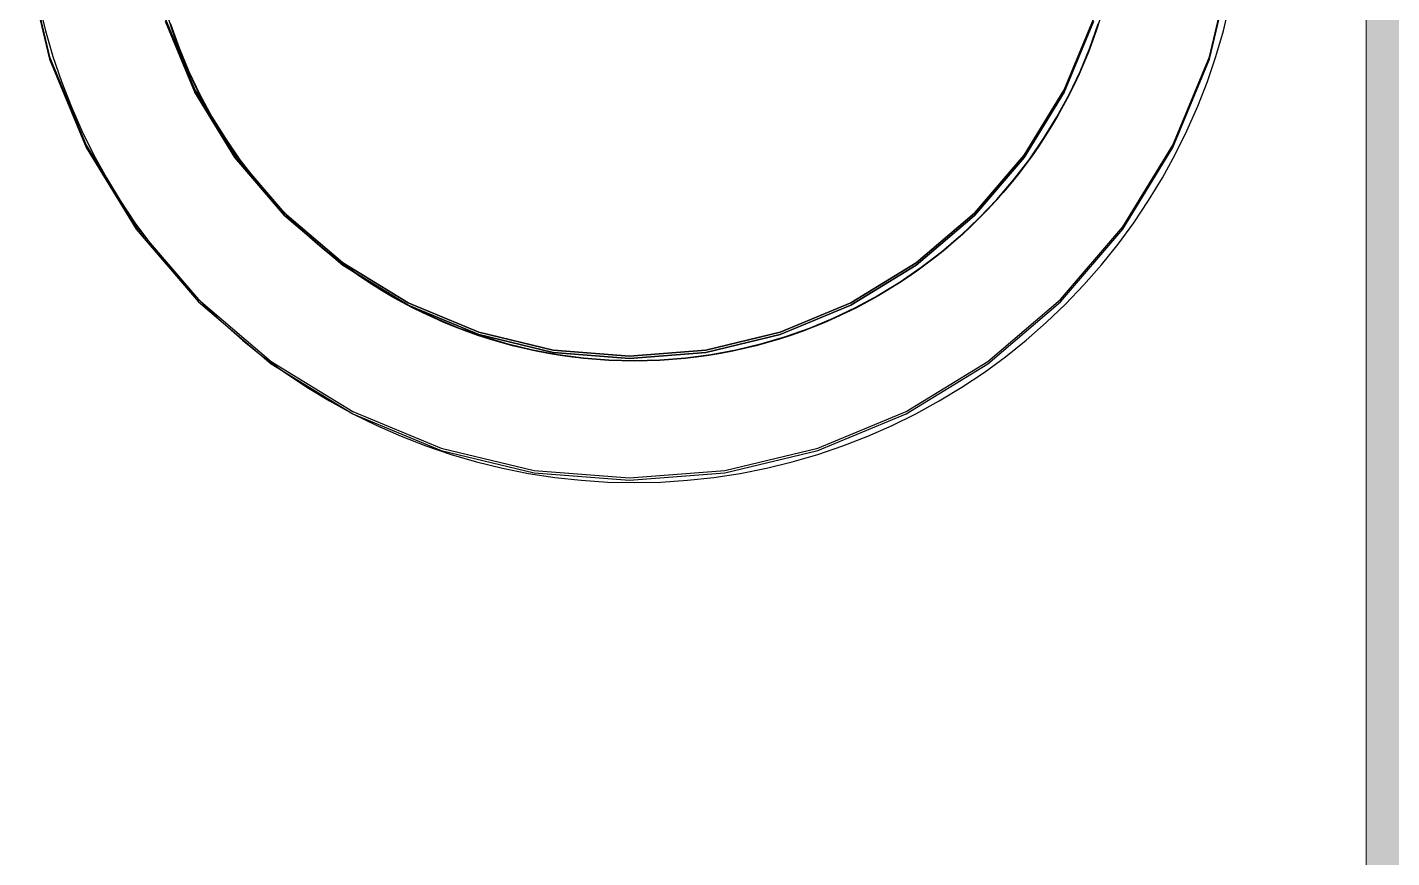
# Model space of a CAD drawing. Header units: millimetres. Extents: x 0 to 59350, y 0 to 29700.
# Drawn here: x 18325.5 to 18381.5, y 18722.7 to 18756.8 of the extents above; entities that cross this region are included whole.
import ezdxf

# ---------------------------------------------------------------- set-up
doc = ezdxf.new("R2010")
doc.units = ezdxf.units.MM
doc.linetypes.add('PUNKT2_S9', pattern=[1, 0, -1])
doc.layers.add('Slab', color=7, linetype='Continuous', lineweight=50)
doc.layers.add('Standard', color=7, linetype='Continuous', lineweight=25)

msp = doc.modelspace()

# ---------------------------------------------------------------- hatches: boundary and pattern name
at = {"layer": 'Standard', "linetype": 'PUNKT2_S9', "lineweight": 18}
h = msp.add_hatch(color=59, dxfattribs=at)
h.paths.add_polyline_path([(18430.408, 15643.116), (18430.408, 16413.116), (18380.408, 16413.116), (18380.408, 15643.116)])
h.paths.add_polyline_path([(18430.408, 17168.116), (18430.408, 17953.116), (18380.408, 17953.116), (18380.408, 17168.116)])
h.paths.add_polyline_path([(18380.408, 18988.116), (18380.408, 18493.116), (18430.408, 18493.116), (18430.408, 18988.116)])
h.paths.add_polyline_path([(18380.408, 16898.116), (18380.408, 16683.116), (18430.408, 16683.116), (18430.408, 16898.116)])

# ---------------------------------------------------------------- linework, layer by layer
at = {"layer": 'Slab', "color": 7, "linetype": 'Continuous', "lineweight": -3}
for p, q in [((18325.514, 18759.409), (18326.43, 18755.594)), ((18325.514, 18759.409), (18326.43, 18755.594)), ((18325.514, 18759.314), (18326.43, 18755.5)), ((18325.514, 18759.314), (18326.43, 18755.5)), ((18373.983, 18755.594), (18374.899, 18759.409)), ((18373.983, 18755.594), (18374.899, 18759.409)), ((18373.983, 18755.5), (18374.899, 18759.314)), ((18373.983, 18755.5), (18374.899, 18759.314)), ((18326.001, 18757.719), (18326.26, 18756.659)), ((18326.001, 18757.719), (18326.26, 18756.659)), ((18326.001, 18757.719), (18326.26, 18756.659)), ((18326.001, 18757.719), (18326.26, 18756.659)), ((18374.556, 18756.659), (18374.815, 18757.719)), ((18374.556, 18756.659), (18374.815, 18757.719)), ((18374.556, 18756.659), (18374.815, 18757.719)), ((18374.556, 18756.659), (18374.815, 18757.719)), ((18332.386, 18754.24), (18331.185, 18757.139)), ((18331.185, 18757.139), (18332.386, 18754.24)), ((18332.386, 18754.145), (18331.185, 18757.045)), ((18331.185, 18757.045), (18332.386, 18754.145)), ((18331.736, 18755.963), (18331.387, 18756.95)), ((18331.387, 18756.95), (18331.736, 18755.963)), ((18331.387, 18756.95), (18331.736, 18755.963)), ((18331.736, 18755.963), (18331.387, 18756.95)), ((18331.387, 18756.95), (18331.736, 18755.963)), ((18331.736, 18755.963), (18331.387, 18756.95)), ((18369.228, 18757.139), (18368.027, 18754.24)), ((18368.027, 18754.24), (18369.228, 18757.139)), ((18369.228, 18757.045), (18368.027, 18754.145)), ((18368.027, 18754.145), (18369.228, 18757.045)), ((18369.429, 18756.95), (18369.08, 18755.963)), ((18369.08, 18755.963), (18369.429, 18756.95)), ((18369.08, 18755.963), (18369.429, 18756.95)), ((18369.429, 18756.95), (18369.08, 18755.963)), ((18369.08, 18755.963), (18369.429, 18756.95)), ((18369.429, 18756.95), (18369.08, 18755.963)), ((18326.26, 18756.659), (18326.565, 18755.612)), ((18326.26, 18756.659), (18326.565, 18755.612)), ((18326.26, 18756.659), (18326.565, 18755.612)), ((18326.26, 18756.659), (18326.565, 18755.612)), ((18374.251, 18755.612), (18374.556, 18756.659)), ((18374.251, 18755.612), (18374.556, 18756.659)), ((18374.251, 18755.612), (18374.556, 18756.659)), ((18374.251, 18755.612), (18374.556, 18756.659)), ((18332.137, 18754.995), (18331.736, 18755.963)), ((18331.736, 18755.963), (18332.137, 18754.995)), ((18331.736, 18755.963), (18332.137, 18754.995)), ((18332.137, 18754.995), (18331.736, 18755.963)), ((18331.736, 18755.963), (18332.137, 18754.995)), ((18332.137, 18754.995), (18331.736, 18755.963)), ((18369.08, 18755.963), (18368.679, 18754.995)), ((18368.679, 18754.995), (18369.08, 18755.963)), ((18368.679, 18754.995), (18369.08, 18755.963)), ((18369.08, 18755.963), (18368.679, 18754.995)), ((18368.679, 18754.995), (18369.08, 18755.963)), ((18369.08, 18755.963), (18368.679, 18754.995)), ((18326.43, 18755.594), (18327.931, 18751.97)), ((18326.43, 18755.594), (18327.931, 18751.97)), ((18326.43, 18755.5), (18327.931, 18751.875)), ((18326.43, 18755.5), (18327.931, 18751.875)), ((18326.565, 18755.612), (18326.916, 18754.579)), ((18326.565, 18755.612), (18326.916, 18754.579)), ((18326.565, 18755.612), (18326.916, 18754.579)), ((18326.565, 18755.612), (18326.916, 18754.579)), ((18372.482, 18751.97), (18373.983, 18755.594)), ((18372.482, 18751.97), (18373.983, 18755.594)), ((18372.482, 18751.875), (18373.983, 18755.5)), ((18372.482, 18751.875), (18373.983, 18755.5)), ((18373.9, 18754.579), (18374.251, 18755.612)), ((18373.9, 18754.579), (18374.251, 18755.612)), ((18373.9, 18754.579), (18374.251, 18755.612)), ((18373.9, 18754.579), (18374.251, 18755.612)), ((18332.588, 18754.05), (18332.137, 18754.995)), ((18332.137, 18754.995), (18332.588, 18754.05)), ((18332.137, 18754.995), (18332.588, 18754.05)), ((18332.588, 18754.05), (18332.137, 18754.995)), ((18332.137, 18754.995), (18332.588, 18754.05)), ((18332.588, 18754.05), (18332.137, 18754.995)), ((18368.679, 18754.995), (18368.228, 18754.05)), ((18368.228, 18754.05), (18368.679, 18754.995)), ((18368.228, 18754.05), (18368.679, 18754.995)), ((18368.679, 18754.995), (18368.228, 18754.05)), ((18368.228, 18754.05), (18368.679, 18754.995)), ((18368.679, 18754.995), (18368.228, 18754.05)), ((18326.916, 18754.579), (18327.311, 18753.563)), ((18326.916, 18754.579), (18327.311, 18753.563)), ((18326.916, 18754.579), (18327.311, 18753.563)), ((18326.916, 18754.579), (18327.311, 18753.563)), ((18334.026, 18751.564), (18332.386, 18754.24)), ((18332.386, 18754.24), (18334.026, 18751.564)), ((18334.026, 18751.469), (18332.386, 18754.145)), ((18332.386, 18754.145), (18334.026, 18751.469)), ((18368.027, 18754.24), (18366.387, 18751.564)), ((18366.387, 18751.564), (18368.027, 18754.24)), ((18368.027, 18754.145), (18366.387, 18751.469)), ((18366.387, 18751.469), (18368.027, 18754.145)), ((18373.505, 18753.563), (18373.9, 18754.579)), ((18373.505, 18753.563), (18373.9, 18754.579)), ((18373.505, 18753.563), (18373.9, 18754.579)), ((18373.505, 18753.563), (18373.9, 18754.579)), ((18327.311, 18753.563), (18327.75, 18752.564)), ((18327.311, 18753.563), (18327.75, 18752.564)), ((18327.311, 18753.563), (18327.75, 18752.564)), ((18327.311, 18753.563), (18327.75, 18752.564)), ((18333.087, 18753.13), (18332.588, 18754.05)), ((18332.588, 18754.05), (18333.087, 18753.13)), ((18332.588, 18754.05), (18333.087, 18753.13)), ((18333.087, 18753.13), (18332.588, 18754.05)), ((18332.588, 18754.05), (18333.087, 18753.13)), ((18333.087, 18753.13), (18332.588, 18754.05)), ((18368.228, 18754.05), (18367.729, 18753.13)), ((18367.729, 18753.13), (18368.228, 18754.05)), ((18367.729, 18753.13), (18368.228, 18754.05)), ((18368.228, 18754.05), (18367.729, 18753.13)), ((18367.729, 18753.13), (18368.228, 18754.05)), ((18368.228, 18754.05), (18367.729, 18753.13)), ((18373.066, 18752.564), (18373.505, 18753.563)), ((18373.066, 18752.564), (18373.505, 18753.563)), ((18373.066, 18752.564), (18373.505, 18753.563)), ((18373.066, 18752.564), (18373.505, 18753.563)), ((18333.635, 18752.237), (18333.087, 18753.13)), ((18333.087, 18753.13), (18333.635, 18752.237)), ((18333.087, 18753.13), (18333.635, 18752.237)), ((18333.635, 18752.237), (18333.087, 18753.13)), ((18333.087, 18753.13), (18333.635, 18752.237)), ((18333.635, 18752.237), (18333.087, 18753.13)), ((18367.729, 18753.13), (18367.181, 18752.237)), ((18367.181, 18752.237), (18367.729, 18753.13)), ((18367.181, 18752.237), (18367.729, 18753.13)), ((18367.729, 18753.13), (18367.181, 18752.237)), ((18367.181, 18752.237), (18367.729, 18753.13)), ((18367.729, 18753.13), (18367.181, 18752.237)), ((18327.75, 18752.564), (18328.233, 18751.586)), ((18327.75, 18752.564), (18328.233, 18751.586)), ((18327.75, 18752.564), (18328.233, 18751.586)), ((18327.75, 18752.564), (18328.233, 18751.586)), ((18372.583, 18751.586), (18373.066, 18752.564)), ((18372.583, 18751.586), (18373.066, 18752.564)), ((18372.583, 18751.586), (18373.066, 18752.564)), ((18372.583, 18751.586), (18373.066, 18752.564)), ((18327.931, 18751.97), (18329.981, 18748.625)), ((18327.931, 18751.97), (18329.981, 18748.625)), ((18327.931, 18751.875), (18329.981, 18748.53)), ((18327.931, 18751.875), (18329.981, 18748.53)), ((18334.228, 18751.374), (18333.635, 18752.237)), ((18333.635, 18752.237), (18334.228, 18751.374)), ((18333.635, 18752.237), (18334.228, 18751.374)), ((18334.228, 18751.374), (18333.635, 18752.237)), ((18333.635, 18752.237), (18334.228, 18751.374)), ((18334.228, 18751.374), (18333.635, 18752.237)), ((18367.181, 18752.237), (18366.588, 18751.374)), ((18366.588, 18751.374), (18367.181, 18752.237)), ((18366.588, 18751.374), (18367.181, 18752.237)), ((18367.181, 18752.237), (18366.588, 18751.374)), ((18366.588, 18751.374), (18367.181, 18752.237)), ((18367.181, 18752.237), (18366.588, 18751.374)), ((18370.432, 18748.625), (18372.482, 18751.97)), ((18370.432, 18748.625), (18372.482, 18751.97)), ((18370.432, 18748.53), (18372.482, 18751.875)), ((18370.432, 18748.53), (18372.482, 18751.875)), ((18328.233, 18751.586), (18328.757, 18750.63)), ((18328.233, 18751.586), (18328.757, 18750.63)), ((18328.233, 18751.586), (18328.757, 18750.63)), ((18328.233, 18751.586), (18328.757, 18750.63)), ((18336.064, 18749.178), (18334.026, 18751.564)), ((18334.026, 18751.564), (18336.064, 18749.178)), ((18336.064, 18749.083), (18334.026, 18751.469)), ((18334.026, 18751.469), (18336.064, 18749.083)), ((18334.865, 18750.543), (18334.228, 18751.374)), ((18334.228, 18751.374), (18334.865, 18750.543)), ((18334.228, 18751.374), (18334.865, 18750.543)), ((18334.865, 18750.543), (18334.228, 18751.374)), ((18334.228, 18751.374), (18334.865, 18750.543)), ((18334.865, 18750.543), (18334.228, 18751.374)), ((18366.387, 18751.564), (18364.349, 18749.178)), ((18364.349, 18749.178), (18366.387, 18751.564)), ((18366.387, 18751.469), (18364.349, 18749.083)), ((18364.349, 18749.083), (18366.387, 18751.469)), ((18366.588, 18751.374), (18365.951, 18750.543)), ((18365.951, 18750.543), (18366.588, 18751.374)), ((18365.951, 18750.543), (18366.588, 18751.374)), ((18366.588, 18751.374), (18365.951, 18750.543)), ((18365.951, 18750.543), (18366.588, 18751.374)), ((18366.588, 18751.374), (18365.951, 18750.543)), ((18372.059, 18750.63), (18372.583, 18751.586)), ((18372.059, 18750.63), (18372.583, 18751.586)), ((18372.059, 18750.63), (18372.583, 18751.586)), ((18372.059, 18750.63), (18372.583, 18751.586)), ((18328.757, 18750.63), (18329.323, 18749.697)), ((18328.757, 18750.63), (18329.323, 18749.697)), ((18328.757, 18750.63), (18329.323, 18749.697)), ((18328.757, 18750.63), (18329.323, 18749.697)), ((18335.545, 18749.747), (18334.865, 18750.543)), ((18334.865, 18750.543), (18335.545, 18749.747)), ((18334.865, 18750.543), (18335.545, 18749.747)), ((18335.545, 18749.747), (18334.865, 18750.543)), ((18334.865, 18750.543), (18335.545, 18749.747)), ((18335.545, 18749.747), (18334.865, 18750.543)), ((18365.951, 18750.543), (18365.271, 18749.747)), ((18365.271, 18749.747), (18365.951, 18750.543)), ((18365.271, 18749.747), (18365.951, 18750.543)), ((18365.951, 18750.543), (18365.271, 18749.747)), ((18365.271, 18749.747), (18365.951, 18750.543)), ((18365.951, 18750.543), (18365.271, 18749.747)), ((18371.493, 18749.697), (18372.059, 18750.63)), ((18371.493, 18749.697), (18372.059, 18750.63)), ((18371.493, 18749.697), (18372.059, 18750.63)), ((18371.493, 18749.697), (18372.059, 18750.63)), ((18329.323, 18749.697), (18329.929, 18748.79)), ((18329.323, 18749.697), (18329.929, 18748.79)), ((18329.323, 18749.697), (18329.929, 18748.79)), ((18329.323, 18749.697), (18329.929, 18748.79)), ((18336.266, 18748.988), (18335.545, 18749.747)), ((18335.545, 18749.747), (18336.266, 18748.988)), ((18335.545, 18749.747), (18336.266, 18748.988)), ((18336.266, 18748.988), (18335.545, 18749.747)), ((18335.545, 18749.747), (18336.266, 18748.988)), ((18336.266, 18748.988), (18335.545, 18749.747)), ((18365.271, 18749.747), (18364.55, 18748.988)), ((18364.55, 18748.988), (18365.271, 18749.747)), ((18364.55, 18748.988), (18365.271, 18749.747)), ((18365.271, 18749.747), (18364.55, 18748.988)), ((18364.55, 18748.988), (18365.271, 18749.747)), ((18365.271, 18749.747), (18364.55, 18748.988)), ((18370.887, 18748.79), (18371.493, 18749.697)), ((18370.887, 18748.79), (18371.493, 18749.697)), ((18370.887, 18748.79), (18371.493, 18749.697)), ((18370.887, 18748.79), (18371.493, 18749.697)), ((18338.451, 18747.139), (18336.064, 18749.178)), ((18336.064, 18749.178), (18338.451, 18747.139)), ((18338.451, 18747.045), (18336.064, 18749.083)), ((18336.064, 18749.083), (18338.451, 18747.045)), ((18364.349, 18749.178), (18361.962, 18747.139)), ((18361.962, 18747.139), (18364.349, 18749.178)), ((18364.349, 18749.083), (18361.962, 18747.045)), ((18361.962, 18747.045), (18364.349, 18749.083)), ((18329.929, 18748.79), (18330.574, 18747.911)), ((18329.929, 18748.79), (18330.574, 18747.911)), ((18329.929, 18748.79), (18330.574, 18747.911)), ((18329.929, 18748.79), (18330.574, 18747.911)), ((18329.981, 18748.625), (18332.529, 18745.642)), ((18329.981, 18748.625), (18332.529, 18745.642)), ((18329.981, 18748.53), (18332.529, 18745.547)), ((18329.981, 18748.53), (18332.529, 18745.547)), ((18337.025, 18748.267), (18336.266, 18748.988)), ((18336.266, 18748.988), (18337.025, 18748.267)), ((18336.266, 18748.988), (18337.025, 18748.267)), ((18337.025, 18748.267), (18336.266, 18748.988)), ((18336.266, 18748.988), (18337.025, 18748.267)), ((18337.025, 18748.267), (18336.266, 18748.988)), ((18364.55, 18748.988), (18363.791, 18748.267)), ((18363.791, 18748.267), (18364.55, 18748.988)), ((18363.791, 18748.267), (18364.55, 18748.988)), ((18364.55, 18748.988), (18363.791, 18748.267)), ((18363.791, 18748.267), (18364.55, 18748.988)), ((18364.55, 18748.988), (18363.791, 18748.267)), ((18367.884, 18745.642), (18370.432, 18748.625)), ((18367.884, 18745.642), (18370.432, 18748.625)), ((18367.884, 18745.547), (18370.432, 18748.53)), ((18367.884, 18745.547), (18370.432, 18748.53)), ((18370.242, 18747.911), (18370.887, 18748.79)), ((18370.242, 18747.911), (18370.887, 18748.79)), ((18370.242, 18747.911), (18370.887, 18748.79)), ((18370.242, 18747.911), (18370.887, 18748.79)), ((18337.822, 18747.587), (18337.025, 18748.267)), ((18337.025, 18748.267), (18337.822, 18747.587)), ((18337.025, 18748.267), (18337.822, 18747.587)), ((18337.822, 18747.587), (18337.025, 18748.267)), ((18337.025, 18748.267), (18337.822, 18747.587)), ((18337.822, 18747.587), (18337.025, 18748.267)), ((18363.791, 18748.267), (18362.994, 18747.587)), ((18362.994, 18747.587), (18363.791, 18748.267)), ((18362.994, 18747.587), (18363.791, 18748.267)), ((18363.791, 18748.267), (18362.994, 18747.587)), ((18362.994, 18747.587), (18363.791, 18748.267)), ((18363.791, 18748.267), (18362.994, 18747.587)), ((18330.574, 18747.911), (18331.257, 18747.06)), ((18330.574, 18747.911), (18331.257, 18747.06)), ((18330.574, 18747.911), (18331.257, 18747.06)), ((18330.574, 18747.911), (18331.257, 18747.06)), ((18338.652, 18746.95), (18337.822, 18747.587)), ((18337.822, 18747.587), (18338.652, 18746.95)), ((18337.822, 18747.587), (18338.652, 18746.95)), ((18338.652, 18746.95), (18337.822, 18747.587)), ((18337.822, 18747.587), (18338.652, 18746.95)), ((18338.652, 18746.95), (18337.822, 18747.587)), ((18362.994, 18747.587), (18362.164, 18746.95)), ((18362.164, 18746.95), (18362.994, 18747.587)), ((18362.164, 18746.95), (18362.994, 18747.587)), ((18362.994, 18747.587), (18362.164, 18746.95)), ((18362.164, 18746.95), (18362.994, 18747.587)), ((18362.994, 18747.587), (18362.164, 18746.95)), ((18369.559, 18747.06), (18370.242, 18747.911)), ((18369.559, 18747.06), (18370.242, 18747.911)), ((18369.559, 18747.06), (18370.242, 18747.911)), ((18369.559, 18747.06), (18370.242, 18747.911)), ((18331.257, 18747.06), (18331.976, 18746.24)), ((18331.257, 18747.06), (18331.976, 18746.24)), ((18331.257, 18747.06), (18331.976, 18746.24)), ((18331.257, 18747.06), (18331.976, 18746.24)), ((18341.127, 18745.5), (18338.451, 18747.139)), ((18338.451, 18747.139), (18341.127, 18745.5)), ((18341.127, 18745.405), (18338.451, 18747.045)), ((18338.451, 18747.045), (18341.127, 18745.405)), ((18339.515, 18746.356), (18338.652, 18746.95)), ((18338.652, 18746.95), (18339.515, 18746.356)), ((18338.652, 18746.95), (18339.515, 18746.356)), ((18339.515, 18746.356), (18338.652, 18746.95)), ((18338.652, 18746.95), (18339.515, 18746.356)), ((18339.515, 18746.356), (18338.652, 18746.95)), ((18361.962, 18747.139), (18359.286, 18745.5)), ((18359.286, 18745.5), (18361.962, 18747.139)), ((18361.962, 18747.045), (18359.286, 18745.405)), ((18359.286, 18745.405), (18361.962, 18747.045)), ((18362.164, 18746.95), (18361.301, 18746.356)), ((18361.301, 18746.356), (18362.164, 18746.95)), ((18361.301, 18746.356), (18362.164, 18746.95)), ((18362.164, 18746.95), (18361.301, 18746.356)), ((18361.301, 18746.356), (18362.164, 18746.95)), ((18362.164, 18746.95), (18361.301, 18746.356)), ((18368.84, 18746.24), (18369.559, 18747.06)), ((18368.84, 18746.24), (18369.559, 18747.06)), ((18368.84, 18746.24), (18369.559, 18747.06)), ((18368.84, 18746.24), (18369.559, 18747.06)), ((18340.408, 18745.809), (18339.515, 18746.356)), ((18339.515, 18746.356), (18340.408, 18745.809)), ((18339.515, 18746.356), (18340.408, 18745.809)), ((18340.408, 18745.809), (18339.515, 18746.356)), ((18339.515, 18746.356), (18340.408, 18745.809)), ((18340.408, 18745.809), (18339.515, 18746.356)), ((18361.301, 18746.356), (18360.408, 18745.809)), ((18360.408, 18745.809), (18361.301, 18746.356)), ((18360.408, 18745.809), (18361.301, 18746.356)), ((18361.301, 18746.356), (18360.408, 18745.809)), ((18360.408, 18745.809), (18361.301, 18746.356)), ((18361.301, 18746.356), (18360.408, 18745.809)), ((18331.976, 18746.24), (18332.73, 18745.452)), ((18331.976, 18746.24), (18332.73, 18745.452)), ((18331.976, 18746.24), (18332.73, 18745.452)), ((18331.976, 18746.24), (18332.73, 18745.452)), ((18341.328, 18745.31), (18340.408, 18745.809)), ((18340.408, 18745.809), (18341.328, 18745.31)), ((18340.408, 18745.809), (18341.328, 18745.31)), ((18341.328, 18745.31), (18340.408, 18745.809)), ((18340.408, 18745.809), (18341.328, 18745.31)), ((18341.328, 18745.31), (18340.408, 18745.809)), ((18360.408, 18745.809), (18359.488, 18745.31)), ((18359.488, 18745.31), (18360.408, 18745.809)), ((18359.488, 18745.31), (18360.408, 18745.809)), ((18360.408, 18745.809), (18359.488, 18745.31)), ((18359.488, 18745.31), (18360.408, 18745.809)), ((18360.408, 18745.809), (18359.488, 18745.31)), ((18368.086, 18745.452), (18368.84, 18746.24)), ((18368.086, 18745.452), (18368.84, 18746.24)), ((18368.086, 18745.452), (18368.84, 18746.24)), ((18368.086, 18745.452), (18368.84, 18746.24)), ((18332.529, 18745.642), (18335.512, 18743.094)), ((18332.529, 18745.642), (18335.512, 18743.094)), ((18332.529, 18745.547), (18335.512, 18743)), ((18332.529, 18745.547), (18335.512, 18743)), ((18332.73, 18745.452), (18333.518, 18744.698)), ((18332.73, 18745.452), (18333.518, 18744.698)), ((18332.73, 18745.452), (18333.518, 18744.698)), ((18332.73, 18745.452), (18333.518, 18744.698)), ((18344.026, 18744.299), (18341.127, 18745.5)), ((18341.127, 18745.5), (18344.026, 18744.299)), ((18344.026, 18744.204), (18341.127, 18745.405)), ((18341.127, 18745.405), (18344.026, 18744.204)), ((18342.273, 18744.859), (18341.328, 18745.31)), ((18341.328, 18745.31), (18342.273, 18744.859)), ((18341.328, 18745.31), (18342.273, 18744.859)), ((18342.273, 18744.859), (18341.328, 18745.31)), ((18341.328, 18745.31), (18342.273, 18744.859)), ((18342.273, 18744.859), (18341.328, 18745.31)), ((18359.286, 18745.5), (18356.387, 18744.299)), ((18356.387, 18744.299), (18359.286, 18745.5)), ((18359.286, 18745.405), (18356.387, 18744.204)), ((18356.387, 18744.204), (18359.286, 18745.405)), ((18359.488, 18745.31), (18358.543, 18744.859)), ((18358.543, 18744.859), (18359.488, 18745.31)), ((18358.543, 18744.859), (18359.488, 18745.31)), ((18359.488, 18745.31), (18358.543, 18744.859)), ((18358.543, 18744.859), (18359.488, 18745.31)), ((18359.488, 18745.31), (18358.543, 18744.859)), ((18364.901, 18743.094), (18367.884, 18745.642)), ((18364.901, 18743.094), (18367.884, 18745.642)), ((18364.901, 18743), (18367.884, 18745.547)), ((18364.901, 18743), (18367.884, 18745.547)), ((18367.298, 18744.698), (18368.086, 18745.452)), ((18367.298, 18744.698), (18368.086, 18745.452)), ((18367.298, 18744.698), (18368.086, 18745.452)), ((18367.298, 18744.698), (18368.086, 18745.452)), ((18333.518, 18744.698), (18334.338, 18743.979)), ((18333.518, 18744.698), (18334.338, 18743.979)), ((18333.518, 18744.698), (18334.338, 18743.979)), ((18333.518, 18744.698), (18334.338, 18743.979)), ((18343.241, 18744.458), (18342.273, 18744.859)), ((18342.273, 18744.859), (18343.241, 18744.458)), ((18342.273, 18744.859), (18343.241, 18744.458)), ((18343.241, 18744.458), (18342.273, 18744.859)), ((18342.273, 18744.859), (18343.241, 18744.458)), ((18343.241, 18744.458), (18342.273, 18744.859)), ((18358.543, 18744.859), (18357.575, 18744.458)), ((18357.575, 18744.458), (18358.543, 18744.859)), ((18357.575, 18744.458), (18358.543, 18744.859)), ((18358.543, 18744.859), (18357.575, 18744.458)), ((18357.575, 18744.458), (18358.543, 18744.859)), ((18358.543, 18744.859), (18357.575, 18744.458)), ((18366.478, 18743.979), (18367.298, 18744.698)), ((18366.478, 18743.979), (18367.298, 18744.698)), ((18366.478, 18743.979), (18367.298, 18744.698)), ((18366.478, 18743.979), (18367.298, 18744.698)), ((18344.228, 18744.109), (18343.241, 18744.458)), ((18343.241, 18744.458), (18344.228, 18744.109)), ((18343.241, 18744.458), (18344.228, 18744.109)), ((18344.228, 18744.109), (18343.241, 18744.458)), ((18343.241, 18744.458), (18344.228, 18744.109)), ((18344.228, 18744.109), (18343.241, 18744.458)), ((18347.078, 18743.566), (18344.026, 18744.299)), ((18344.026, 18744.299), (18347.078, 18743.566)), ((18347.078, 18743.471), (18344.026, 18744.204)), ((18344.026, 18744.204), (18347.078, 18743.471)), ((18345.232, 18743.811), (18344.228, 18744.109)), ((18344.228, 18744.109), (18345.232, 18743.811)), ((18344.228, 18744.109), (18345.232, 18743.811)), ((18345.232, 18743.811), (18344.228, 18744.109)), ((18344.228, 18744.109), (18345.232, 18743.811)), ((18345.232, 18743.811), (18344.228, 18744.109)), ((18356.387, 18744.299), (18353.335, 18743.566)), ((18353.335, 18743.566), (18356.387, 18744.299)), ((18356.387, 18744.204), (18353.335, 18743.471)), ((18353.335, 18743.471), (18356.387, 18744.204)), ((18356.588, 18744.109), (18355.584, 18743.811)), ((18355.584, 18743.811), (18356.588, 18744.109)), ((18355.584, 18743.811), (18356.588, 18744.109)), ((18356.588, 18744.109), (18355.584, 18743.811)), ((18355.584, 18743.811), (18356.588, 18744.109)), ((18356.588, 18744.109), (18355.584, 18743.811)), ((18357.575, 18744.458), (18356.588, 18744.109)), ((18356.588, 18744.109), (18357.575, 18744.458)), ((18356.588, 18744.109), (18357.575, 18744.458)), ((18357.575, 18744.458), (18356.588, 18744.109)), ((18356.588, 18744.109), (18357.575, 18744.458)), ((18357.575, 18744.458), (18356.588, 18744.109)), ((18334.338, 18743.979), (18335.189, 18743.296)), ((18334.338, 18743.979), (18335.189, 18743.296)), ((18334.338, 18743.979), (18335.189, 18743.296)), ((18334.338, 18743.979), (18335.189, 18743.296)), ((18346.25, 18743.567), (18345.232, 18743.811)), ((18345.232, 18743.811), (18346.25, 18743.567)), ((18345.232, 18743.811), (18346.25, 18743.567)), ((18346.25, 18743.567), (18345.232, 18743.811)), ((18345.232, 18743.811), (18346.25, 18743.567)), ((18346.25, 18743.567), (18345.232, 18743.811)), ((18347.279, 18743.376), (18346.25, 18743.567)), ((18346.25, 18743.567), (18347.279, 18743.376)), ((18346.25, 18743.567), (18347.279, 18743.376)), ((18347.279, 18743.376), (18346.25, 18743.567)), ((18346.25, 18743.567), (18347.279, 18743.376)), ((18347.279, 18743.376), (18346.25, 18743.567)), ((18350.207, 18743.32), (18347.078, 18743.566)), ((18347.078, 18743.566), (18350.207, 18743.32)), ((18353.335, 18743.566), (18350.207, 18743.32)), ((18350.207, 18743.32), (18353.335, 18743.566)), ((18354.566, 18743.567), (18353.537, 18743.376)), ((18353.537, 18743.376), (18354.566, 18743.567)), ((18353.537, 18743.376), (18354.566, 18743.567)), ((18354.566, 18743.567), (18353.537, 18743.376)), ((18353.537, 18743.376), (18354.566, 18743.567)), ((18354.566, 18743.567), (18353.537, 18743.376)), ((18355.584, 18743.811), (18354.566, 18743.567)), ((18354.566, 18743.567), (18355.584, 18743.811)), ((18354.566, 18743.567), (18355.584, 18743.811)), ((18355.584, 18743.811), (18354.566, 18743.567)), ((18354.566, 18743.567), (18355.584, 18743.811)), ((18355.584, 18743.811), (18354.566, 18743.567)), ((18365.627, 18743.296), (18366.478, 18743.979)), ((18365.627, 18743.296), (18366.478, 18743.979)), ((18365.627, 18743.296), (18366.478, 18743.979)), ((18365.627, 18743.296), (18366.478, 18743.979)), ((18335.189, 18743.296), (18336.069, 18742.651)), ((18335.189, 18743.296), (18336.069, 18742.651)), ((18335.189, 18743.296), (18336.069, 18742.651)), ((18335.189, 18743.296), (18336.069, 18742.651)), ((18335.512, 18743.094), (18338.857, 18741.045)), ((18335.512, 18743.094), (18338.857, 18741.045)), ((18335.512, 18743), (18338.857, 18740.95)), ((18335.512, 18743), (18338.857, 18740.95)), ((18350.207, 18743.225), (18347.078, 18743.471)), ((18347.078, 18743.471), (18350.207, 18743.225)), ((18348.317, 18743.239), (18347.279, 18743.376)), ((18347.279, 18743.376), (18348.317, 18743.239)), ((18347.279, 18743.376), (18348.317, 18743.239)), ((18348.317, 18743.239), (18347.279, 18743.376)), ((18347.279, 18743.376), (18348.317, 18743.239)), ((18348.317, 18743.239), (18347.279, 18743.376)), ((18349.361, 18743.157), (18348.317, 18743.239)), ((18348.317, 18743.239), (18349.361, 18743.157)), ((18348.317, 18743.239), (18349.361, 18743.157)), ((18349.361, 18743.157), (18348.317, 18743.239)), ((18348.317, 18743.239), (18349.361, 18743.157)), ((18349.361, 18743.157), (18348.317, 18743.239)), ((18350.408, 18743.13), (18349.361, 18743.157)), ((18349.361, 18743.157), (18350.408, 18743.13)), ((18349.361, 18743.157), (18350.408, 18743.13)), ((18350.408, 18743.13), (18349.361, 18743.157)), ((18349.361, 18743.157), (18350.408, 18743.13)), ((18350.408, 18743.13), (18349.361, 18743.157)), ((18353.335, 18743.471), (18350.207, 18743.225)), ((18350.207, 18743.225), (18353.335, 18743.471)), ((18351.455, 18743.157), (18350.408, 18743.13)), ((18350.408, 18743.13), (18351.455, 18743.157)), ((18350.408, 18743.13), (18351.455, 18743.157)), ((18351.455, 18743.157), (18350.408, 18743.13)), ((18350.408, 18743.13), (18351.455, 18743.157)), ((18351.455, 18743.157), (18350.408, 18743.13)), ((18352.499, 18743.239), (18351.455, 18743.157)), ((18351.455, 18743.157), (18352.499, 18743.239)), ((18351.455, 18743.157), (18352.499, 18743.239)), ((18352.499, 18743.239), (18351.455, 18743.157)), ((18351.455, 18743.157), (18352.499, 18743.239)), ((18352.499, 18743.239), (18351.455, 18743.157)), ((18353.537, 18743.376), (18352.499, 18743.239)), ((18352.499, 18743.239), (18353.537, 18743.376)), ((18352.499, 18743.239), (18353.537, 18743.376)), ((18353.537, 18743.376), (18352.499, 18743.239)), ((18352.499, 18743.239), (18353.537, 18743.376)), ((18353.537, 18743.376), (18352.499, 18743.239)), ((18361.556, 18741.045), (18364.901, 18743.094)), ((18361.556, 18741.045), (18364.901, 18743.094)), ((18361.556, 18740.95), (18364.901, 18743)), ((18361.556, 18740.95), (18364.901, 18743)), ((18364.747, 18742.651), (18365.627, 18743.296)), ((18364.747, 18742.651), (18365.627, 18743.296)), ((18364.747, 18742.651), (18365.627, 18743.296)), ((18364.747, 18742.651), (18365.627, 18743.296)), ((18336.069, 18742.651), (18336.976, 18742.045)), ((18336.069, 18742.651), (18336.976, 18742.045)), ((18336.069, 18742.651), (18336.976, 18742.045)), ((18336.069, 18742.651), (18336.976, 18742.045)), ((18363.84, 18742.045), (18364.747, 18742.651)), ((18363.84, 18742.045), (18364.747, 18742.651)), ((18363.84, 18742.045), (18364.747, 18742.651)), ((18363.84, 18742.045), (18364.747, 18742.651)), ((18336.976, 18742.045), (18337.908, 18741.479)), ((18336.976, 18742.045), (18337.908, 18741.479)), ((18336.976, 18742.045), (18337.908, 18741.479)), ((18336.976, 18742.045), (18337.908, 18741.479)), ((18362.908, 18741.479), (18363.84, 18742.045)), ((18362.908, 18741.479), (18363.84, 18742.045)), ((18362.908, 18741.479), (18363.84, 18742.045)), ((18362.908, 18741.479), (18363.84, 18742.045)), ((18337.908, 18741.479), (18338.864, 18740.955)), ((18337.908, 18741.479), (18338.864, 18740.955)), ((18337.908, 18741.479), (18338.864, 18740.955)), ((18337.908, 18741.479), (18338.864, 18740.955)), ((18361.952, 18740.955), (18362.908, 18741.479)), ((18361.952, 18740.955), (18362.908, 18741.479)), ((18361.952, 18740.955), (18362.908, 18741.479)), ((18361.952, 18740.955), (18362.908, 18741.479)), ((18338.857, 18741.045), (18342.481, 18739.543)), ((18338.857, 18741.045), (18342.481, 18739.543)), ((18338.857, 18740.95), (18342.481, 18739.449)), ((18338.857, 18740.95), (18342.481, 18739.449)), ((18338.864, 18740.955), (18339.843, 18740.472)), ((18338.864, 18740.955), (18339.843, 18740.472)), ((18338.864, 18740.955), (18339.843, 18740.472)), ((18338.864, 18740.955), (18339.843, 18740.472)), ((18357.932, 18739.543), (18361.556, 18741.045)), ((18357.932, 18739.543), (18361.556, 18741.045)), ((18357.932, 18739.449), (18361.556, 18740.95)), ((18357.932, 18739.449), (18361.556, 18740.95)), ((18360.973, 18740.472), (18361.952, 18740.955)), ((18360.973, 18740.472), (18361.952, 18740.955)), ((18360.973, 18740.472), (18361.952, 18740.955)), ((18360.973, 18740.472), (18361.952, 18740.955)), ((18339.843, 18740.472), (18340.841, 18740.033)), ((18339.843, 18740.472), (18340.841, 18740.033)), ((18339.843, 18740.472), (18340.841, 18740.033)), ((18339.843, 18740.472), (18340.841, 18740.033)), ((18359.975, 18740.033), (18360.973, 18740.472)), ((18359.975, 18740.033), (18360.973, 18740.472)), ((18359.975, 18740.033), (18360.973, 18740.472)), ((18359.975, 18740.033), (18360.973, 18740.472)), ((18340.841, 18740.033), (18341.857, 18739.638)), ((18340.841, 18740.033), (18341.857, 18739.638)), ((18340.841, 18740.033), (18341.857, 18739.638)), ((18340.841, 18740.033), (18341.857, 18739.638)), ((18341.857, 18739.638), (18342.89, 18739.287)), ((18341.857, 18739.638), (18342.89, 18739.287)), ((18341.857, 18739.638), (18342.89, 18739.287)), ((18341.857, 18739.638), (18342.89, 18739.287)), ((18357.926, 18739.287), (18358.959, 18739.638)), ((18357.926, 18739.287), (18358.959, 18739.638)), ((18357.926, 18739.287), (18358.959, 18739.638)), ((18357.926, 18739.287), (18358.959, 18739.638)), ((18358.959, 18739.638), (18359.975, 18740.033)), ((18358.959, 18739.638), (18359.975, 18740.033)), ((18358.959, 18739.638), (18359.975, 18740.033)), ((18358.959, 18739.638), (18359.975, 18740.033)), ((18342.481, 18739.543), (18346.296, 18738.628)), ((18342.481, 18739.543), (18346.296, 18738.628)), ((18342.481, 18739.449), (18346.296, 18738.533)), ((18342.481, 18739.449), (18346.296, 18738.533)), ((18342.89, 18739.287), (18343.938, 18738.982)), ((18342.89, 18739.287), (18343.938, 18738.982)), ((18342.89, 18739.287), (18343.938, 18738.982)), ((18342.89, 18739.287), (18343.938, 18738.982)), ((18354.117, 18738.628), (18357.932, 18739.543)), ((18354.117, 18738.628), (18357.932, 18739.543)), ((18354.117, 18738.533), (18357.932, 18739.449)), ((18354.117, 18738.533), (18357.932, 18739.449)), ((18356.878, 18738.982), (18357.926, 18739.287)), ((18356.878, 18738.982), (18357.926, 18739.287)), ((18356.878, 18738.982), (18357.926, 18739.287)), ((18356.878, 18738.982), (18357.926, 18739.287)), ((18343.938, 18738.982), (18344.997, 18738.723)), ((18343.938, 18738.982), (18344.997, 18738.723)), ((18343.938, 18738.982), (18344.997, 18738.723)), ((18343.938, 18738.982), (18344.997, 18738.723)), ((18344.997, 18738.723), (18346.067, 18738.51)), ((18344.997, 18738.723), (18346.067, 18738.51)), ((18344.997, 18738.723), (18346.067, 18738.51)), ((18344.997, 18738.723), (18346.067, 18738.51)), ((18346.067, 18738.51), (18347.145, 18738.344)), ((18346.067, 18738.51), (18347.145, 18738.344)), ((18346.067, 18738.51), (18347.145, 18738.344)), ((18346.067, 18738.51), (18347.145, 18738.344)), ((18346.296, 18738.628), (18350.207, 18738.32)), ((18346.296, 18738.628), (18350.207, 18738.32)), ((18346.296, 18738.533), (18350.207, 18738.225)), ((18346.296, 18738.533), (18350.207, 18738.225)), ((18350.207, 18738.32), (18354.117, 18738.628)), ((18350.207, 18738.32), (18354.117, 18738.628)), ((18350.207, 18738.225), (18354.117, 18738.533)), ((18350.207, 18738.225), (18354.117, 18738.533)), ((18353.671, 18738.344), (18354.749, 18738.51)), ((18353.671, 18738.344), (18354.749, 18738.51)), ((18353.671, 18738.344), (18354.749, 18738.51)), ((18353.671, 18738.344), (18354.749, 18738.51)), ((18354.749, 18738.51), (18355.819, 18738.723)), ((18354.749, 18738.51), (18355.819, 18738.723)), ((18354.749, 18738.51), (18355.819, 18738.723)), ((18354.749, 18738.51), (18355.819, 18738.723)), ((18355.819, 18738.723), (18356.878, 18738.982)), ((18355.819, 18738.723), (18356.878, 18738.982)), ((18355.819, 18738.723), (18356.878, 18738.982)), ((18355.819, 18738.723), (18356.878, 18738.982)), ((18347.145, 18738.344), (18348.229, 18738.225)), ((18347.145, 18738.344), (18348.229, 18738.225)), ((18347.145, 18738.344), (18348.229, 18738.225)), ((18347.145, 18738.344), (18348.229, 18738.225)), ((18348.229, 18738.225), (18349.318, 18738.154)), ((18348.229, 18738.225), (18349.318, 18738.154)), ((18348.229, 18738.225), (18349.318, 18738.154)), ((18348.229, 18738.225), (18349.318, 18738.154)), ((18349.318, 18738.154), (18350.408, 18738.13)), ((18349.318, 18738.154), (18350.408, 18738.13)), ((18349.318, 18738.154), (18350.408, 18738.13)), ((18349.318, 18738.154), (18350.408, 18738.13)), ((18350.408, 18738.13), (18351.498, 18738.154)), ((18350.408, 18738.13), (18351.498, 18738.154)), ((18350.408, 18738.13), (18351.498, 18738.154)), ((18350.408, 18738.13), (18351.498, 18738.154)), ((18351.498, 18738.154), (18352.587, 18738.225)), ((18351.498, 18738.154), (18352.587, 18738.225)), ((18351.498, 18738.154), (18352.587, 18738.225)), ((18351.498, 18738.154), (18352.587, 18738.225)), ((18352.587, 18738.225), (18353.671, 18738.344)), ((18352.587, 18738.225), (18353.671, 18738.344)), ((18352.587, 18738.225), (18353.671, 18738.344)), ((18352.587, 18738.225), (18353.671, 18738.344))]:
    msp.add_line(p, q, dxfattribs=at)
at = {"layer": 'Slab', "color": 30, "linetype": 'Continuous', "lineweight": -3}
msp.add_circle((18350.408, 18763.116), 20, dxfattribs=at)
at = {"layer": 'Standard', "color": 36, "linetype": 'Continuous', "lineweight": 18}
msp.add_line((18380.408, 18988.116), (18380.408, 18493.116), dxfattribs=at)

doc.saveas('drawing.dxf')
